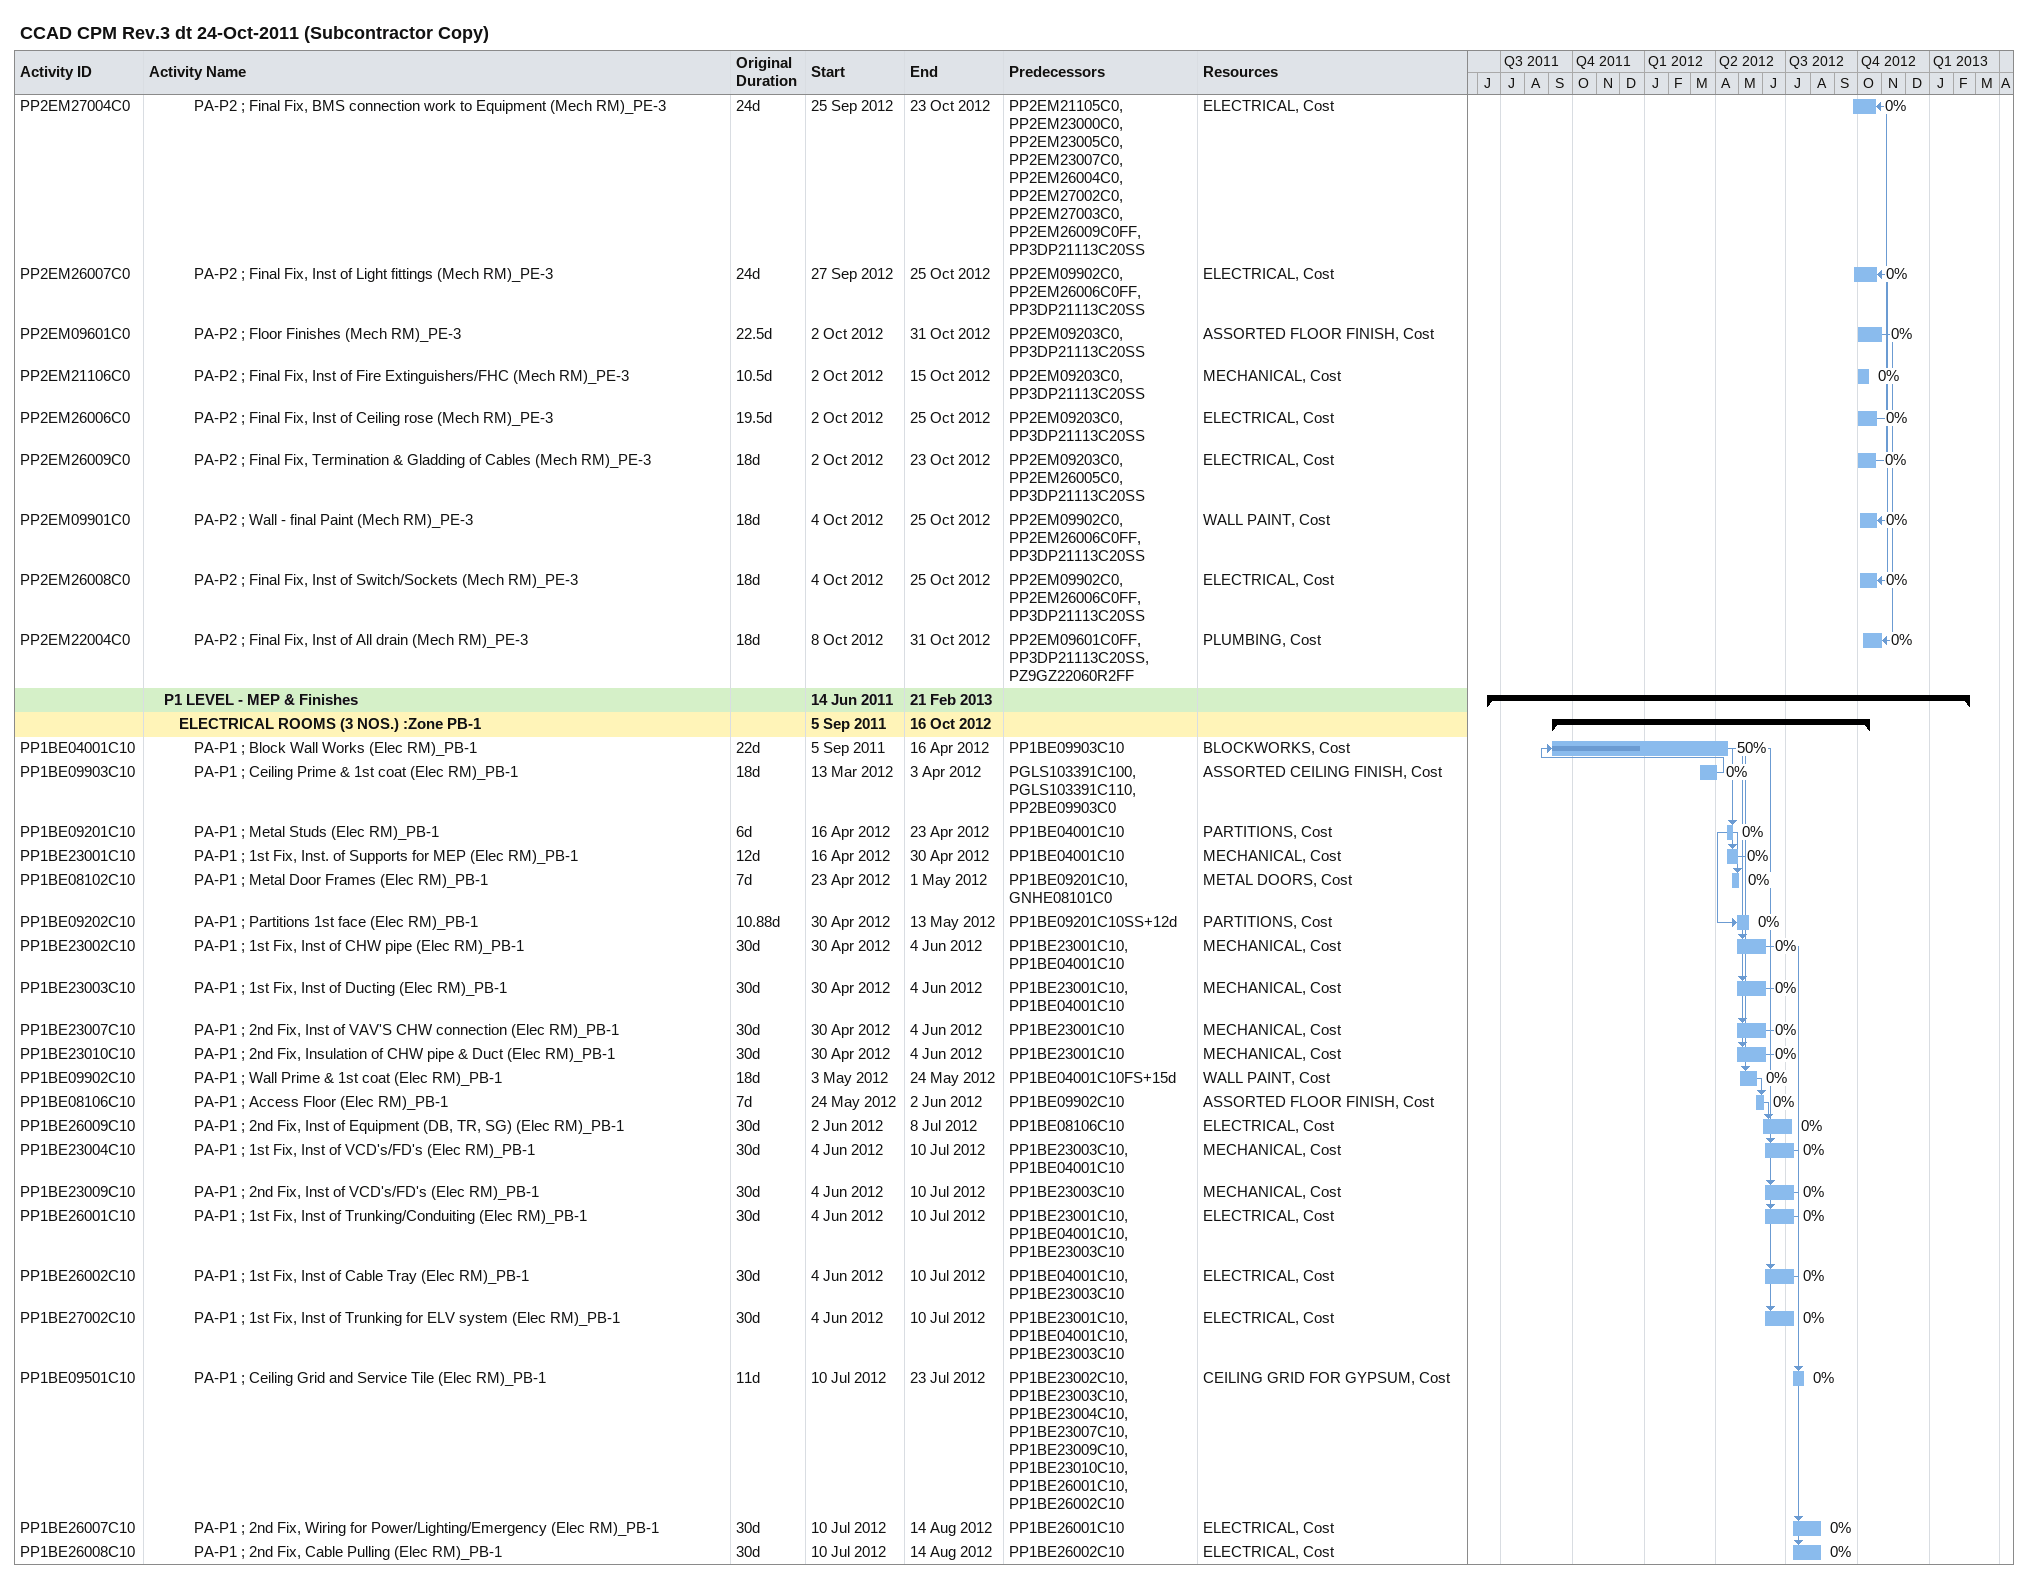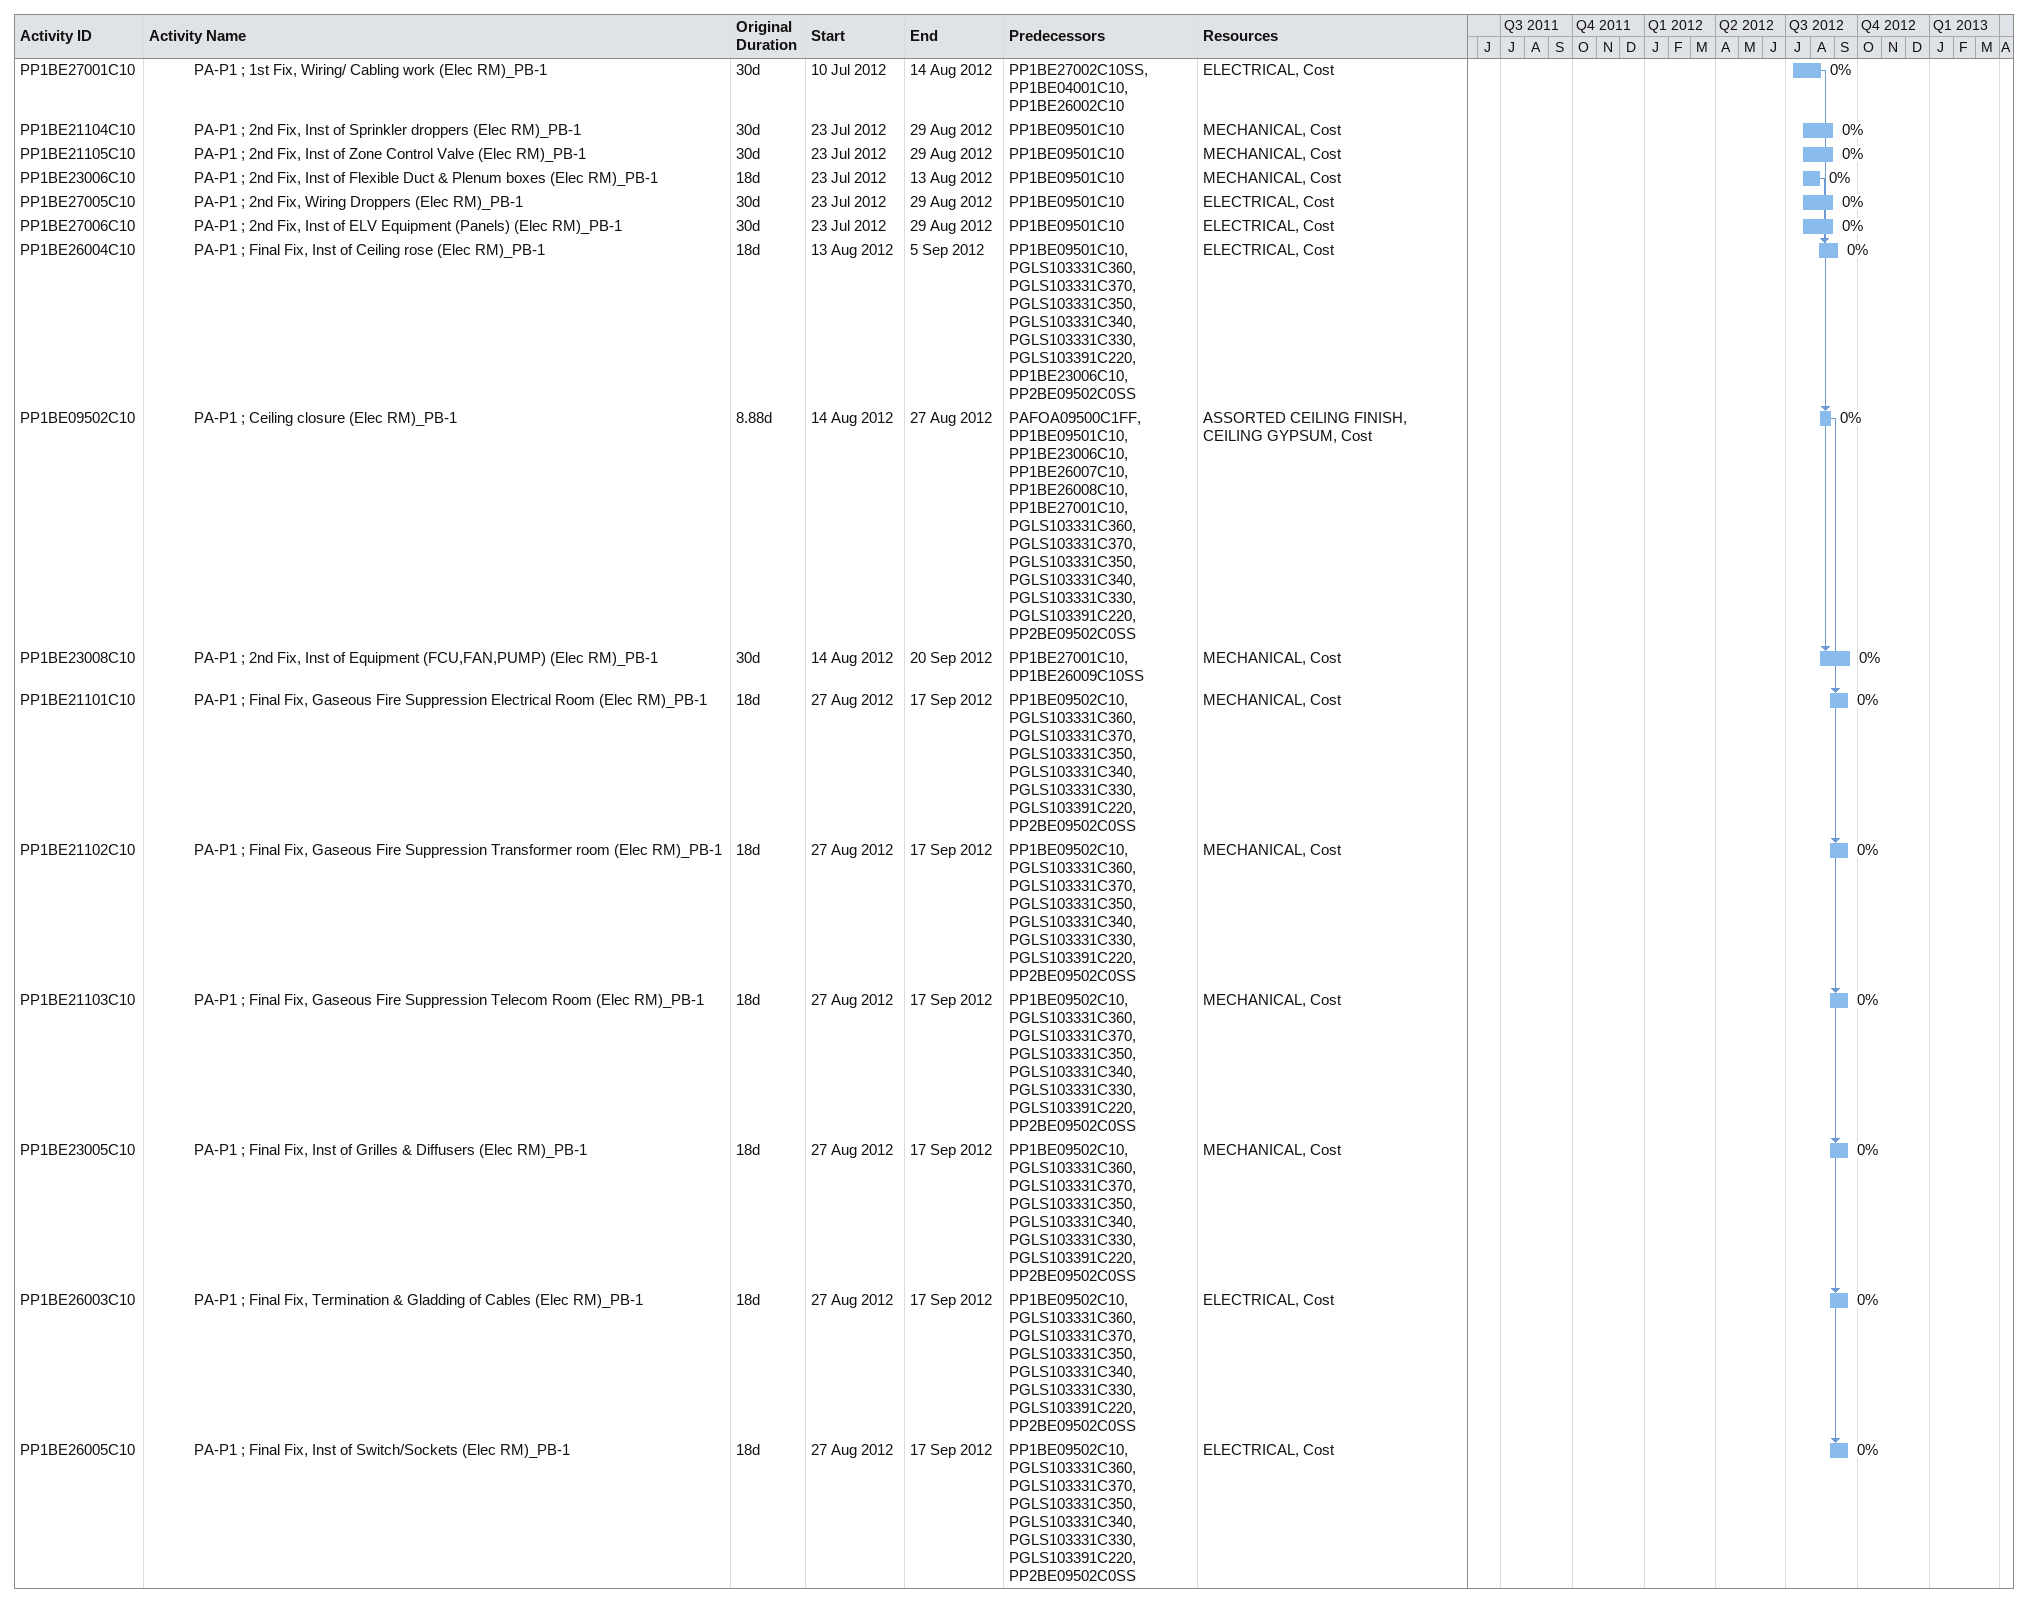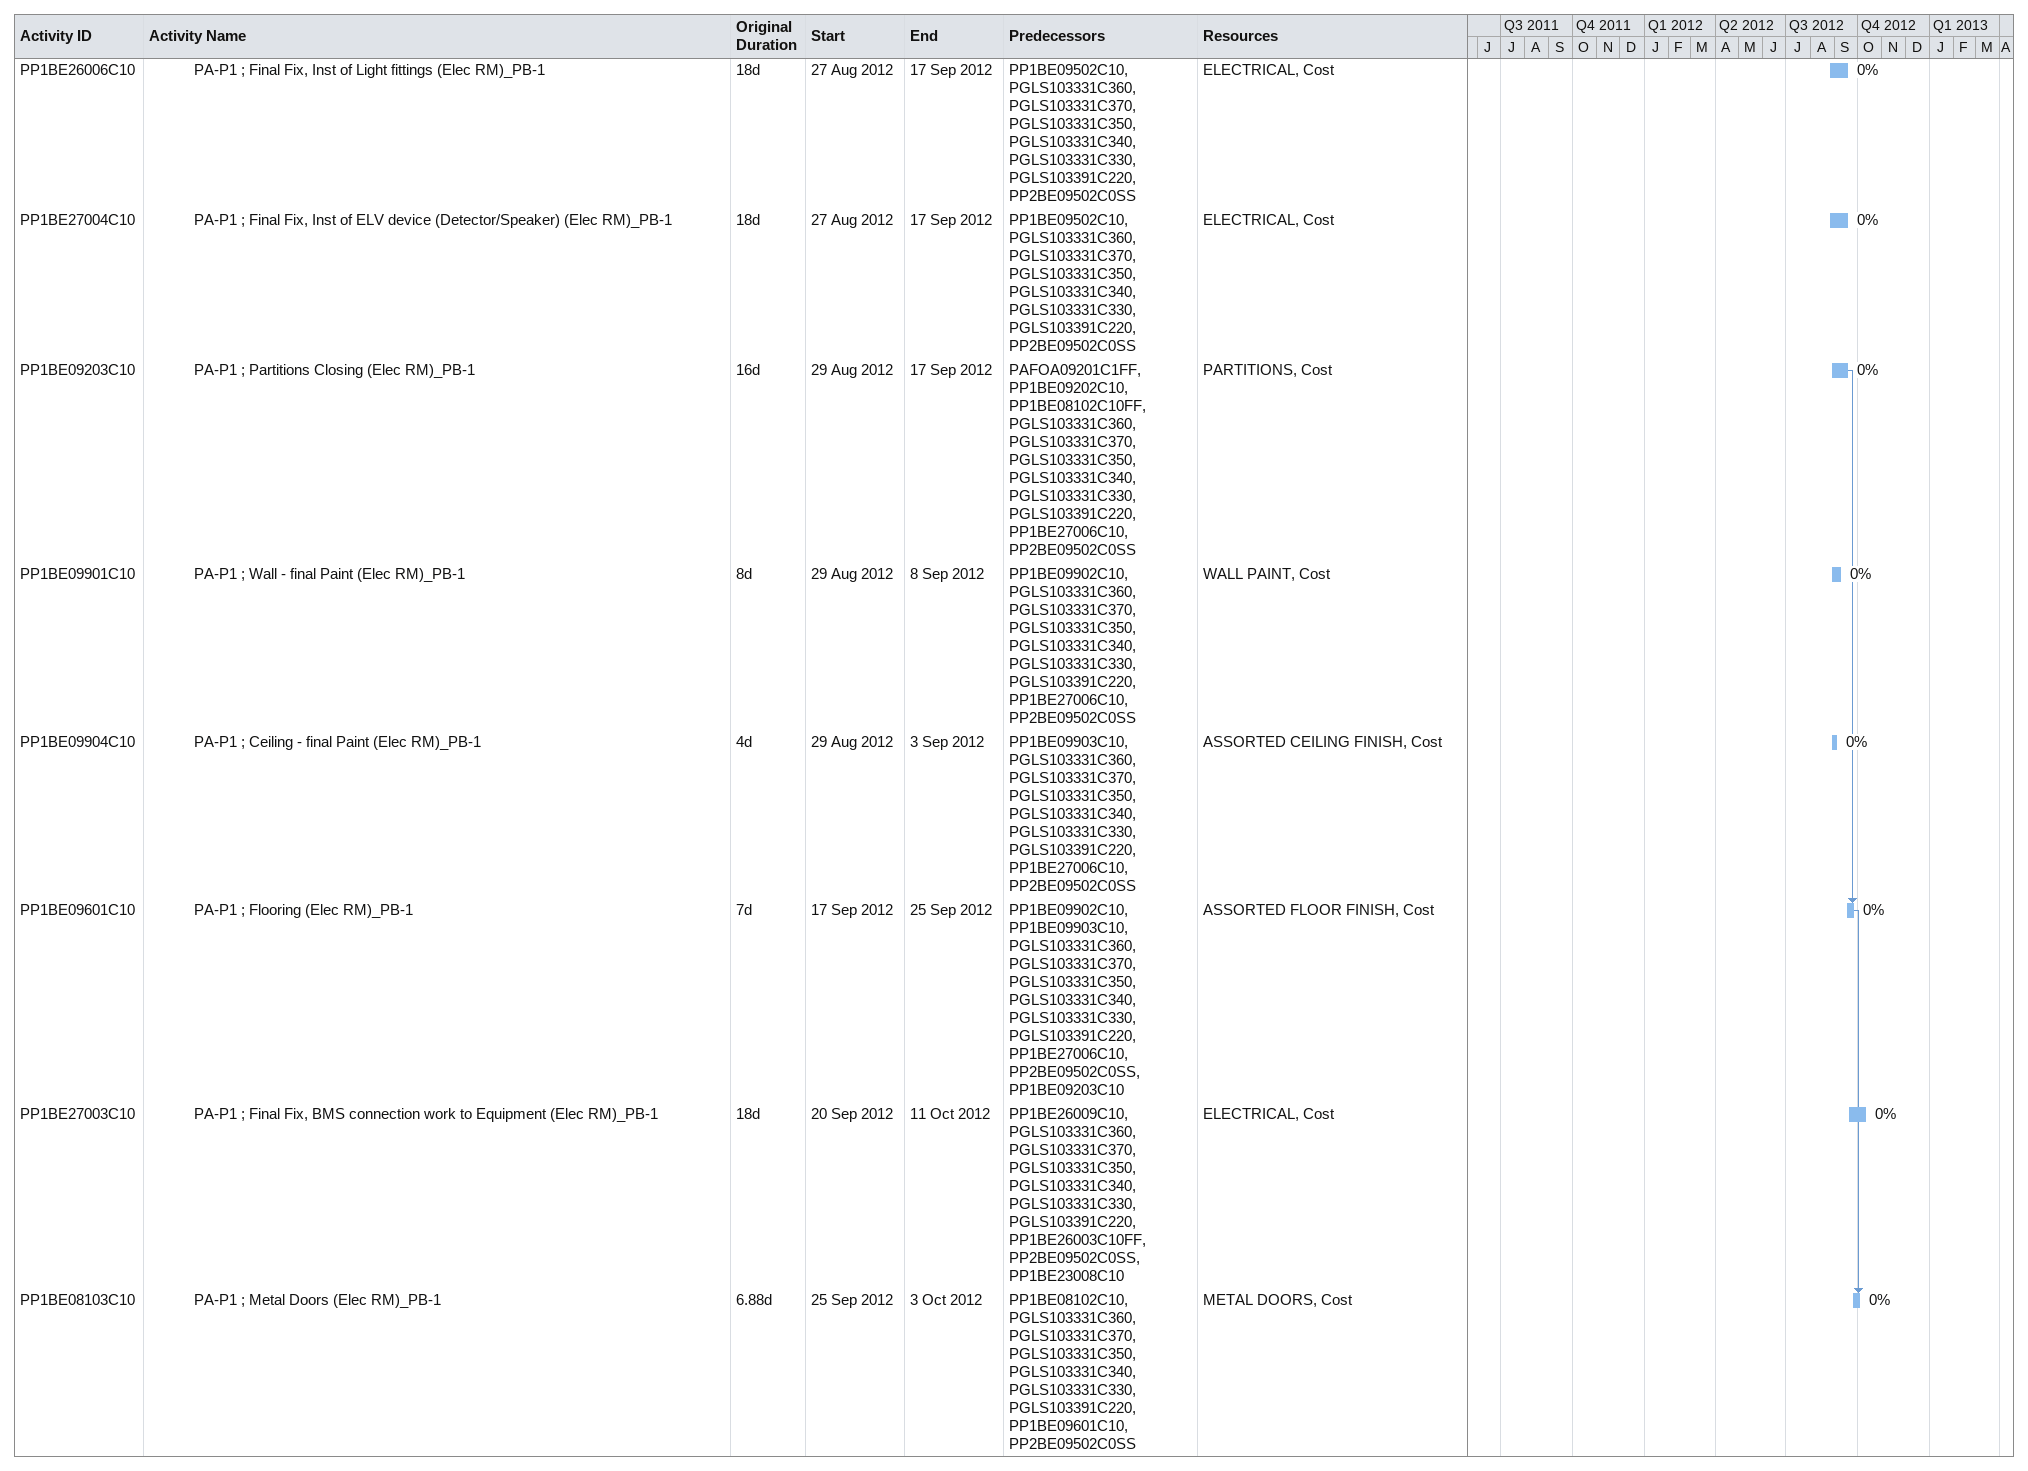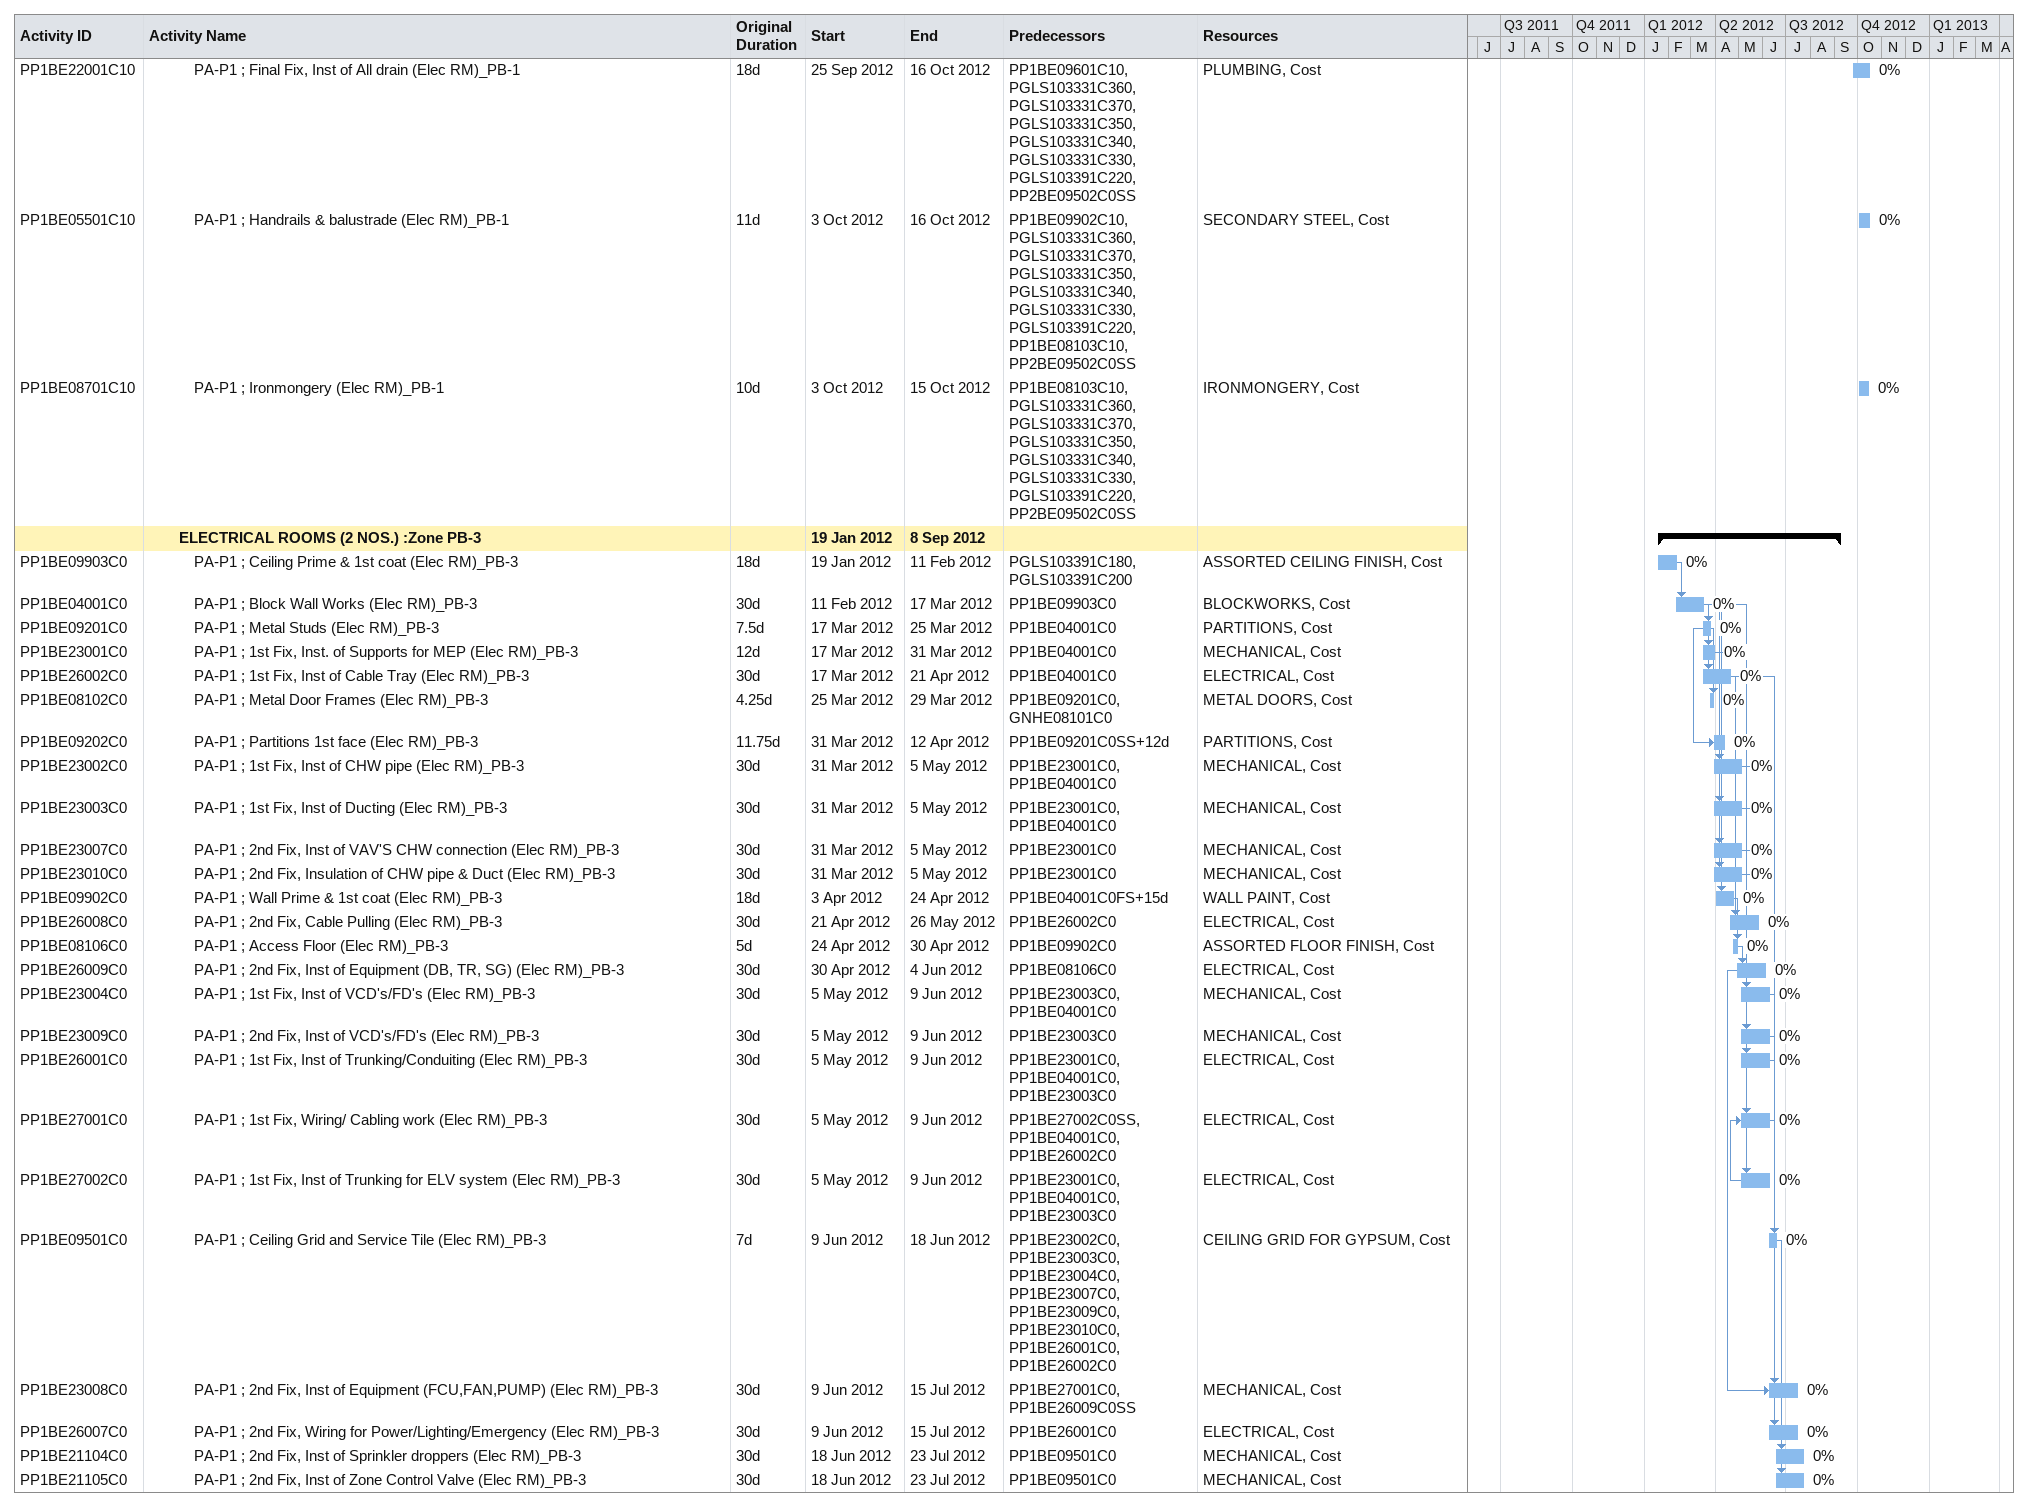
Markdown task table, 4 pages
CCAD CPM Rev.3 dt 24-Oct-2011 (Subcontractor Copy)

| ID | Level | Task | Original duration | Start | Finish | Predecessors | Resources | % complete |
|---|---|---|---|---|---|---|---|---|
| PP2EM27004C0 | 4 | PA-P2 ; Final Fix, BMS connection work to Equipment (Mech RM)_PE-3 | 24d | 2012-09-25 | 2012-10-23 | PP2EM21105C0, PP2EM23000C0, PP2EM23005C0, PP2EM23007C0, PP2EM26004C0, PP2EM27002C0, PP2EM27003C0, PP2EM26009C0FF, PP3DP21113C20SS | ELECTRICAL, Cost | 0 |
| PP2EM26007C0 | 4 | PA-P2 ; Final Fix, Inst of Light fittings (Mech RM)_PE-3 | 24d | 2012-09-27 | 2012-10-25 | PP2EM09902C0, PP2EM26006C0FF, PP3DP21113C20SS | ELECTRICAL, Cost | 0 |
| PP2EM09601C0 | 4 | PA-P2 ; Floor Finishes (Mech RM)_PE-3 | 22.5d | 2012-10-02 | 2012-10-31 | PP2EM09203C0, PP3DP21113C20SS | ASSORTED FLOOR FINISH, Cost | 0 |
| PP2EM21106C0 | 4 | PA-P2 ; Final Fix, Inst of Fire Extinguishers/FHC (Mech RM)_PE-3 | 10.5d | 2012-10-02 | 2012-10-15 | PP2EM09203C0, PP3DP21113C20SS | MECHANICAL, Cost | 0 |
| PP2EM26006C0 | 4 | PA-P2 ; Final Fix, Inst of Ceiling rose (Mech RM)_PE-3 | 19.5d | 2012-10-02 | 2012-10-25 | PP2EM09203C0, PP3DP21113C20SS | ELECTRICAL, Cost | 0 |
| PP2EM26009C0 | 4 | PA-P2 ; Final Fix, Termination & Gladding of Cables (Mech RM)_PE-3 | 18d | 2012-10-02 | 2012-10-23 | PP2EM09203C0, PP2EM26005C0, PP3DP21113C20SS | ELECTRICAL, Cost | 0 |
| PP2EM09901C0 | 4 | PA-P2 ; Wall - final Paint (Mech RM)_PE-3 | 18d | 2012-10-04 | 2012-10-25 | PP2EM09902C0, PP2EM26006C0FF, PP3DP21113C20SS | WALL PAINT, Cost | 0 |
| PP2EM26008C0 | 4 | PA-P2 ; Final Fix, Inst of Switch/Sockets (Mech RM)_PE-3 | 18d | 2012-10-04 | 2012-10-25 | PP2EM09902C0, PP2EM26006C0FF, PP3DP21113C20SS | ELECTRICAL, Cost | 0 |
| PP2EM22004C0 | 4 | PA-P2 ; Final Fix, Inst of All drain (Mech RM)_PE-3 | 18d | 2012-10-08 | 2012-10-31 | PP2EM09601C0FF, PP3DP21113C20SS, PZ9GZ22060R2FF | PLUMBING, Cost | 0 |
|  | 2 | **P1 LEVEL - MEP & Finishes** |  | 2011-06-14 | 2013-02-21 |  |  |  |
|  | 3 | **ELECTRICAL ROOMS (3 NOS.) :Zone PB-1** |  | 2011-09-05 | 2012-10-16 |  |  |  |
| PP1BE04001C10 | 4 | PA-P1 ; Block Wall Works (Elec RM)_PB-1 | 22d | 2011-09-05 | 2012-04-16 | PP1BE09903C10 | BLOCKWORKS, Cost | 50 |
| PP1BE09903C10 | 4 | PA-P1 ; Ceiling Prime & 1st coat (Elec RM)_PB-1 | 18d | 2012-03-13 | 2012-04-03 | PGLS103391C100, PGLS103391C110, PP2BE09903C0 | ASSORTED CEILING FINISH, Cost | 0 |
| PP1BE09201C10 | 4 | PA-P1 ; Metal Studs (Elec RM)_PB-1 | 6d | 2012-04-16 | 2012-04-23 | PP1BE04001C10 | PARTITIONS, Cost | 0 |
| PP1BE23001C10 | 4 | PA-P1 ; 1st Fix, Inst. of Supports for MEP (Elec RM)_PB-1 | 12d | 2012-04-16 | 2012-04-30 | PP1BE04001C10 | MECHANICAL, Cost | 0 |
| PP1BE08102C10 | 4 | PA-P1 ; Metal Door Frames (Elec RM)_PB-1 | 7d | 2012-04-23 | 2012-05-01 | PP1BE09201C10, GNHE08101C0 | METAL DOORS, Cost | 0 |
| PP1BE09202C10 | 4 | PA-P1 ; Partitions 1st face (Elec RM)_PB-1 | 10.88d | 2012-04-30 | 2012-05-13 | PP1BE09201C10SS+12d | PARTITIONS, Cost | 0 |
| PP1BE23002C10 | 4 | PA-P1 ; 1st Fix, Inst of CHW pipe (Elec RM)_PB-1 | 30d | 2012-04-30 | 2012-06-04 | PP1BE23001C10, PP1BE04001C10 | MECHANICAL, Cost | 0 |
| PP1BE23003C10 | 4 | PA-P1 ; 1st Fix, Inst of Ducting (Elec RM)_PB-1 | 30d | 2012-04-30 | 2012-06-04 | PP1BE23001C10, PP1BE04001C10 | MECHANICAL, Cost | 0 |
| PP1BE23007C10 | 4 | PA-P1 ; 2nd Fix, Inst of VAV'S CHW connection (Elec RM)_PB-1 | 30d | 2012-04-30 | 2012-06-04 | PP1BE23001C10 | MECHANICAL, Cost | 0 |
| PP1BE23010C10 | 4 | PA-P1 ; 2nd Fix, Insulation of CHW pipe & Duct (Elec RM)_PB-1 | 30d | 2012-04-30 | 2012-06-04 | PP1BE23001C10 | MECHANICAL, Cost | 0 |
| PP1BE09902C10 | 4 | PA-P1 ; Wall Prime & 1st coat (Elec RM)_PB-1 | 18d | 2012-05-03 | 2012-05-24 | PP1BE04001C10FS+15d | WALL PAINT, Cost | 0 |
| PP1BE08106C10 | 4 | PA-P1 ; Access Floor (Elec RM)_PB-1 | 7d | 2012-05-24 | 2012-06-02 | PP1BE09902C10 | ASSORTED FLOOR FINISH, Cost | 0 |
| PP1BE26009C10 | 4 | PA-P1 ; 2nd Fix, Inst of Equipment (DB, TR, SG) (Elec RM)_PB-1 | 30d | 2012-06-02 | 2012-07-08 | PP1BE08106C10 | ELECTRICAL, Cost | 0 |
| PP1BE23004C10 | 4 | PA-P1 ; 1st Fix, Inst of VCD's/FD's (Elec RM)_PB-1 | 30d | 2012-06-04 | 2012-07-10 | PP1BE23003C10, PP1BE04001C10 | MECHANICAL, Cost | 0 |
| PP1BE23009C10 | 4 | PA-P1 ; 2nd Fix, Inst of VCD's/FD's (Elec RM)_PB-1 | 30d | 2012-06-04 | 2012-07-10 | PP1BE23003C10 | MECHANICAL, Cost | 0 |
| PP1BE26001C10 | 4 | PA-P1 ; 1st Fix, Inst of Trunking/Conduiting (Elec RM)_PB-1 | 30d | 2012-06-04 | 2012-07-10 | PP1BE23001C10, PP1BE04001C10, PP1BE23003C10 | ELECTRICAL, Cost | 0 |
| PP1BE26002C10 | 4 | PA-P1 ; 1st Fix, Inst of Cable Tray (Elec RM)_PB-1 | 30d | 2012-06-04 | 2012-07-10 | PP1BE04001C10, PP1BE23003C10 | ELECTRICAL, Cost | 0 |
| PP1BE27002C10 | 4 | PA-P1 ; 1st Fix, Inst of Trunking for ELV system (Elec RM)_PB-1 | 30d | 2012-06-04 | 2012-07-10 | PP1BE23001C10, PP1BE04001C10, PP1BE23003C10 | ELECTRICAL, Cost | 0 |
| PP1BE09501C10 | 4 | PA-P1 ; Ceiling Grid and Service Tile (Elec RM)_PB-1 | 11d | 2012-07-10 | 2012-07-23 | PP1BE23002C10, PP1BE23003C10, PP1BE23004C10, PP1BE23007C10, PP1BE23009C10, PP1BE23010C10, PP1BE26001C10, PP1BE26002C10 | CEILING GRID FOR GYPSUM, Cost | 0 |
| PP1BE26007C10 | 4 | PA-P1 ; 2nd Fix, Wiring for Power/Lighting/Emergency (Elec RM)_PB-1 | 30d | 2012-07-10 | 2012-08-14 | PP1BE26001C10 | ELECTRICAL, Cost | 0 |
| PP1BE26008C10 | 4 | PA-P1 ; 2nd Fix, Cable Pulling (Elec RM)_PB-1 | 30d | 2012-07-10 | 2012-08-14 | PP1BE26002C10 | ELECTRICAL, Cost | 0 |
| PP1BE27001C10 | 4 | PA-P1 ; 1st Fix, Wiring/ Cabling work (Elec RM)_PB-1 | 30d | 2012-07-10 | 2012-08-14 | PP1BE27002C10SS, PP1BE04001C10, PP1BE26002C10 | ELECTRICAL, Cost | 0 |
| PP1BE21104C10 | 4 | PA-P1 ; 2nd Fix, Inst of Sprinkler droppers (Elec RM)_PB-1 | 30d | 2012-07-23 | 2012-08-29 | PP1BE09501C10 | MECHANICAL, Cost | 0 |
| PP1BE21105C10 | 4 | PA-P1 ; 2nd Fix, Inst of Zone Control Valve (Elec RM)_PB-1 | 30d | 2012-07-23 | 2012-08-29 | PP1BE09501C10 | MECHANICAL, Cost | 0 |
| PP1BE23006C10 | 4 | PA-P1 ; 2nd Fix, Inst of Flexible Duct & Plenum boxes (Elec RM)_PB-1 | 18d | 2012-07-23 | 2012-08-13 | PP1BE09501C10 | MECHANICAL, Cost | 0 |
| PP1BE27005C10 | 4 | PA-P1 ; 2nd Fix, Wiring Droppers (Elec RM)_PB-1 | 30d | 2012-07-23 | 2012-08-29 | PP1BE09501C10 | ELECTRICAL, Cost | 0 |
| PP1BE27006C10 | 4 | PA-P1 ; 2nd Fix, Inst of ELV Equipment (Panels) (Elec RM)_PB-1 | 30d | 2012-07-23 | 2012-08-29 | PP1BE09501C10 | ELECTRICAL, Cost | 0 |
| PP1BE26004C10 | 4 | PA-P1 ; Final Fix, Inst of Ceiling rose (Elec RM)_PB-1 | 18d | 2012-08-13 | 2012-09-05 | PP1BE09501C10, PGLS103331C360, PGLS103331C370, PGLS103331C350, PGLS103331C340, PGLS103331C330, PGLS103391C220, PP1BE23006C10, PP2BE09502C0SS | ELECTRICAL, Cost | 0 |
| PP1BE09502C10 | 4 | PA-P1 ; Ceiling closure (Elec RM)_PB-1 | 8.88d | 2012-08-14 | 2012-08-27 | PAFOA09500C1FF, PP1BE09501C10, PP1BE23006C10, PP1BE26007C10, PP1BE26008C10, PP1BE27001C10, PGLS103331C360, PGLS103331C370, PGLS103331C350, PGLS103331C340, PGLS103331C330, PGLS103391C220, PP2BE09502C0SS | ASSORTED CEILING FINISH, CEILING GYPSUM, Cost | 0 |
| PP1BE23008C10 | 4 | PA-P1 ; 2nd Fix, Inst of Equipment (FCU,FAN,PUMP) (Elec RM)_PB-1 | 30d | 2012-08-14 | 2012-09-20 | PP1BE27001C10, PP1BE26009C10SS | MECHANICAL, Cost | 0 |
| PP1BE21101C10 | 4 | PA-P1 ; Final Fix, Gaseous Fire Suppression Electrical Room (Elec RM)_PB-1 | 18d | 2012-08-27 | 2012-09-17 | PP1BE09502C10, PGLS103331C360, PGLS103331C370, PGLS103331C350, PGLS103331C340, PGLS103331C330, PGLS103391C220, PP2BE09502C0SS | MECHANICAL, Cost | 0 |
| PP1BE21102C10 | 4 | PA-P1 ; Final Fix, Gaseous Fire Suppression Transformer room (Elec RM)_PB-1 | 18d | 2012-08-27 | 2012-09-17 | PP1BE09502C10, PGLS103331C360, PGLS103331C370, PGLS103331C350, PGLS103331C340, PGLS103331C330, PGLS103391C220, PP2BE09502C0SS | MECHANICAL, Cost | 0 |
| PP1BE21103C10 | 4 | PA-P1 ; Final Fix, Gaseous Fire Suppression Telecom Room (Elec RM)_PB-1 | 18d | 2012-08-27 | 2012-09-17 | PP1BE09502C10, PGLS103331C360, PGLS103331C370, PGLS103331C350, PGLS103331C340, PGLS103331C330, PGLS103391C220, PP2BE09502C0SS | MECHANICAL, Cost | 0 |
| PP1BE23005C10 | 4 | PA-P1 ; Final Fix, Inst of Grilles & Diffusers (Elec RM)_PB-1 | 18d | 2012-08-27 | 2012-09-17 | PP1BE09502C10, PGLS103331C360, PGLS103331C370, PGLS103331C350, PGLS103331C340, PGLS103331C330, PGLS103391C220, PP2BE09502C0SS | MECHANICAL, Cost | 0 |
| PP1BE26003C10 | 4 | PA-P1 ; Final Fix, Termination & Gladding of Cables (Elec RM)_PB-1 | 18d | 2012-08-27 | 2012-09-17 | PP1BE09502C10, PGLS103331C360, PGLS103331C370, PGLS103331C350, PGLS103331C340, PGLS103331C330, PGLS103391C220, PP2BE09502C0SS | ELECTRICAL, Cost | 0 |
| PP1BE26005C10 | 4 | PA-P1 ; Final Fix, Inst of Switch/Sockets (Elec RM)_PB-1 | 18d | 2012-08-27 | 2012-09-17 | PP1BE09502C10, PGLS103331C360, PGLS103331C370, PGLS103331C350, PGLS103331C340, PGLS103331C330, PGLS103391C220, PP2BE09502C0SS | ELECTRICAL, Cost | 0 |
| PP1BE26006C10 | 4 | PA-P1 ; Final Fix, Inst of Light fittings (Elec RM)_PB-1 | 18d | 2012-08-27 | 2012-09-17 | PP1BE09502C10, PGLS103331C360, PGLS103331C370, PGLS103331C350, PGLS103331C340, PGLS103331C330, PGLS103391C220, PP2BE09502C0SS | ELECTRICAL, Cost | 0 |
| PP1BE27004C10 | 4 | PA-P1 ; Final Fix, Inst of ELV device (Detector/Speaker) (Elec RM)_PB-1 | 18d | 2012-08-27 | 2012-09-17 | PP1BE09502C10, PGLS103331C360, PGLS103331C370, PGLS103331C350, PGLS103331C340, PGLS103331C330, PGLS103391C220, PP2BE09502C0SS | ELECTRICAL, Cost | 0 |
| PP1BE09203C10 | 4 | PA-P1 ; Partitions Closing (Elec RM)_PB-1 | 16d | 2012-08-29 | 2012-09-17 | PAFOA09201C1FF, PP1BE09202C10, PP1BE08102C10FF, PGLS103331C360, PGLS103331C370, PGLS103331C350, PGLS103331C340, PGLS103331C330, PGLS103391C220, PP1BE27006C10, PP2BE09502C0SS | PARTITIONS, Cost | 0 |
| PP1BE09901C10 | 4 | PA-P1 ; Wall - final Paint (Elec RM)_PB-1 | 8d | 2012-08-29 | 2012-09-08 | PP1BE09902C10, PGLS103331C360, PGLS103331C370, PGLS103331C350, PGLS103331C340, PGLS103331C330, PGLS103391C220, PP1BE27006C10, PP2BE09502C0SS | WALL PAINT, Cost | 0 |
| PP1BE09904C10 | 4 | PA-P1 ; Ceiling - final Paint (Elec RM)_PB-1 | 4d | 2012-08-29 | 2012-09-03 | PP1BE09903C10, PGLS103331C360, PGLS103331C370, PGLS103331C350, PGLS103331C340, PGLS103331C330, PGLS103391C220, PP1BE27006C10, PP2BE09502C0SS | ASSORTED CEILING FINISH, Cost | 0 |
| PP1BE09601C10 | 4 | PA-P1 ; Flooring (Elec RM)_PB-1 | 7d | 2012-09-17 | 2012-09-25 | PP1BE09902C10, PP1BE09903C10, PGLS103331C360, PGLS103331C370, PGLS103331C350, PGLS103331C340, PGLS103331C330, PGLS103391C220, PP1BE27006C10, PP2BE09502C0SS, PP1BE09203C10 | ASSORTED FLOOR FINISH, Cost | 0 |
| PP1BE27003C10 | 4 | PA-P1 ; Final Fix, BMS connection work to Equipment (Elec RM)_PB-1 | 18d | 2012-09-20 | 2012-10-11 | PP1BE26009C10, PGLS103331C360, PGLS103331C370, PGLS103331C350, PGLS103331C340, PGLS103331C330, PGLS103391C220, PP1BE26003C10FF, PP2BE09502C0SS, PP1BE23008C10 | ELECTRICAL, Cost | 0 |
| PP1BE08103C10 | 4 | PA-P1 ; Metal Doors (Elec RM)_PB-1 | 6.88d | 2012-09-25 | 2012-10-03 | PP1BE08102C10, PGLS103331C360, PGLS103331C370, PGLS103331C350, PGLS103331C340, PGLS103331C330, PGLS103391C220, PP1BE09601C10, PP2BE09502C0SS | METAL DOORS, Cost | 0 |
| PP1BE22001C10 | 4 | PA-P1 ; Final Fix, Inst of All drain (Elec RM)_PB-1 | 18d | 2012-09-25 | 2012-10-16 | PP1BE09601C10, PGLS103331C360, PGLS103331C370, PGLS103331C350, PGLS103331C340, PGLS103331C330, PGLS103391C220, PP2BE09502C0SS | PLUMBING, Cost | 0 |
| PP1BE05501C10 | 4 | PA-P1 ; Handrails & balustrade (Elec RM)_PB-1 | 11d | 2012-10-03 | 2012-10-16 | PP1BE09902C10, PGLS103331C360, PGLS103331C370, PGLS103331C350, PGLS103331C340, PGLS103331C330, PGLS103391C220, PP1BE08103C10, PP2BE09502C0SS | SECONDARY STEEL, Cost | 0 |
| PP1BE08701C10 | 4 | PA-P1 ; Ironmongery (Elec RM)_PB-1 | 10d | 2012-10-03 | 2012-10-15 | PP1BE08103C10, PGLS103331C360, PGLS103331C370, PGLS103331C350, PGLS103331C340, PGLS103331C330, PGLS103391C220, PP2BE09502C0SS | IRONMONGERY, Cost | 0 |
|  | 3 | **ELECTRICAL ROOMS (2 NOS.) :Zone PB-3** |  | 2012-01-19 | 2012-09-08 |  |  |  |
| PP1BE09903C0 | 4 | PA-P1 ; Ceiling Prime & 1st coat (Elec RM)_PB-3 | 18d | 2012-01-19 | 2012-02-11 | PGLS103391C180, PGLS103391C200 | ASSORTED CEILING FINISH, Cost | 0 |
| PP1BE04001C0 | 4 | PA-P1 ; Block Wall Works (Elec RM)_PB-3 | 30d | 2012-02-11 | 2012-03-17 | PP1BE09903C0 | BLOCKWORKS, Cost | 0 |
| PP1BE09201C0 | 4 | PA-P1 ; Metal Studs (Elec RM)_PB-3 | 7.5d | 2012-03-17 | 2012-03-25 | PP1BE04001C0 | PARTITIONS, Cost | 0 |
| PP1BE23001C0 | 4 | PA-P1 ; 1st Fix, Inst. of Supports for MEP (Elec RM)_PB-3 | 12d | 2012-03-17 | 2012-03-31 | PP1BE04001C0 | MECHANICAL, Cost | 0 |
| PP1BE26002C0 | 4 | PA-P1 ; 1st Fix, Inst of Cable Tray (Elec RM)_PB-3 | 30d | 2012-03-17 | 2012-04-21 | PP1BE04001C0 | ELECTRICAL, Cost | 0 |
| PP1BE08102C0 | 4 | PA-P1 ; Metal Door Frames (Elec RM)_PB-3 | 4.25d | 2012-03-25 | 2012-03-29 | PP1BE09201C0, GNHE08101C0 | METAL DOORS, Cost | 0 |
| PP1BE09202C0 | 4 | PA-P1 ; Partitions 1st face (Elec RM)_PB-3 | 11.75d | 2012-03-31 | 2012-04-12 | PP1BE09201C0SS+12d | PARTITIONS, Cost | 0 |
| PP1BE23002C0 | 4 | PA-P1 ; 1st Fix, Inst of CHW pipe (Elec RM)_PB-3 | 30d | 2012-03-31 | 2012-05-05 | PP1BE23001C0, PP1BE04001C0 | MECHANICAL, Cost | 0 |
| PP1BE23003C0 | 4 | PA-P1 ; 1st Fix, Inst of Ducting (Elec RM)_PB-3 | 30d | 2012-03-31 | 2012-05-05 | PP1BE23001C0, PP1BE04001C0 | MECHANICAL, Cost | 0 |
| PP1BE23007C0 | 4 | PA-P1 ; 2nd Fix, Inst of VAV'S CHW connection (Elec RM)_PB-3 | 30d | 2012-03-31 | 2012-05-05 | PP1BE23001C0 | MECHANICAL, Cost | 0 |
| PP1BE23010C0 | 4 | PA-P1 ; 2nd Fix, Insulation of CHW pipe & Duct (Elec RM)_PB-3 | 30d | 2012-03-31 | 2012-05-05 | PP1BE23001C0 | MECHANICAL, Cost | 0 |
| PP1BE09902C0 | 4 | PA-P1 ; Wall Prime & 1st coat (Elec RM)_PB-3 | 18d | 2012-04-03 | 2012-04-24 | PP1BE04001C0FS+15d | WALL PAINT, Cost | 0 |
| PP1BE26008C0 | 4 | PA-P1 ; 2nd Fix, Cable Pulling (Elec RM)_PB-3 | 30d | 2012-04-21 | 2012-05-26 | PP1BE26002C0 | ELECTRICAL, Cost | 0 |
| PP1BE08106C0 | 4 | PA-P1 ; Access Floor (Elec RM)_PB-3 | 5d | 2012-04-24 | 2012-04-30 | PP1BE09902C0 | ASSORTED FLOOR FINISH, Cost | 0 |
| PP1BE26009C0 | 4 | PA-P1 ; 2nd Fix, Inst of Equipment (DB, TR, SG) (Elec RM)_PB-3 | 30d | 2012-04-30 | 2012-06-04 | PP1BE08106C0 | ELECTRICAL, Cost | 0 |
| PP1BE23004C0 | 4 | PA-P1 ; 1st Fix, Inst of VCD's/FD's (Elec RM)_PB-3 | 30d | 2012-05-05 | 2012-06-09 | PP1BE23003C0, PP1BE04001C0 | MECHANICAL, Cost | 0 |
| PP1BE23009C0 | 4 | PA-P1 ; 2nd Fix, Inst of VCD's/FD's (Elec RM)_PB-3 | 30d | 2012-05-05 | 2012-06-09 | PP1BE23003C0 | MECHANICAL, Cost | 0 |
| PP1BE26001C0 | 4 | PA-P1 ; 1st Fix, Inst of Trunking/Conduiting (Elec RM)_PB-3 | 30d | 2012-05-05 | 2012-06-09 | PP1BE23001C0, PP1BE04001C0, PP1BE23003C0 | ELECTRICAL, Cost | 0 |
| PP1BE27001C0 | 4 | PA-P1 ; 1st Fix, Wiring/ Cabling work (Elec RM)_PB-3 | 30d | 2012-05-05 | 2012-06-09 | PP1BE27002C0SS, PP1BE04001C0, PP1BE26002C0 | ELECTRICAL, Cost | 0 |
| PP1BE27002C0 | 4 | PA-P1 ; 1st Fix, Inst of Trunking for ELV system (Elec RM)_PB-3 | 30d | 2012-05-05 | 2012-06-09 | PP1BE23001C0, PP1BE04001C0, PP1BE23003C0 | ELECTRICAL, Cost | 0 |
| PP1BE09501C0 | 4 | PA-P1 ; Ceiling Grid and Service Tile (Elec RM)_PB-3 | 7d | 2012-06-09 | 2012-06-18 | PP1BE23002C0, PP1BE23003C0, PP1BE23004C0, PP1BE23007C0, PP1BE23009C0, PP1BE23010C0, PP1BE26001C0, PP1BE26002C0 | CEILING GRID FOR GYPSUM, Cost | 0 |
| PP1BE23008C0 | 4 | PA-P1 ; 2nd Fix, Inst of Equipment (FCU,FAN,PUMP) (Elec RM)_PB-3 | 30d | 2012-06-09 | 2012-07-15 | PP1BE27001C0, PP1BE26009C0SS | MECHANICAL, Cost | 0 |
| PP1BE26007C0 | 4 | PA-P1 ; 2nd Fix, Wiring for Power/Lighting/Emergency (Elec RM)_PB-3 | 30d | 2012-06-09 | 2012-07-15 | PP1BE26001C0 | ELECTRICAL, Cost | 0 |
| PP1BE21104C0 | 4 | PA-P1 ; 2nd Fix, Inst of Sprinkler droppers (Elec RM)_PB-3 | 30d | 2012-06-18 | 2012-07-23 | PP1BE09501C0 | MECHANICAL, Cost | 0 |
| PP1BE21105C0 | 4 | PA-P1 ; 2nd Fix, Inst of Zone Control Valve (Elec RM)_PB-3 | 30d | 2012-06-18 | 2012-07-23 | PP1BE09501C0 | MECHANICAL, Cost | 0 |
